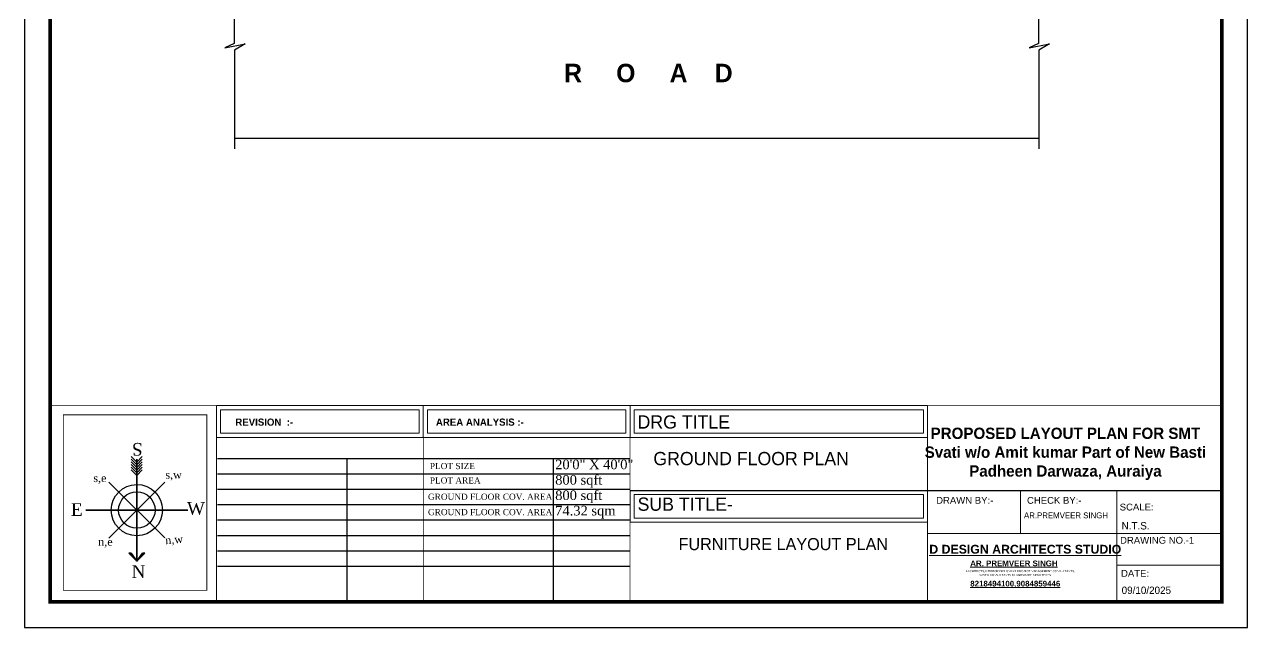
# Model space of a CAD drawing. Header units: millimetres. Extents: x -6808 to 215771, y -89660 to -16303.
# Drawn here: x 98995 to 99664, y -56317 to -55988 of the extents above; entities that cross this region are included whole.
import ezdxf

# ---------------------------------------------------------------- set-up
doc = ezdxf.new("R2010")
doc.units = ezdxf.units.MM
doc.linetypes.add('DASHED', pattern=[0.75, 0.5, -0.25])
doc.layers.get('0').update_dxf_attribs({"color": 8})
doc.layers.add('AR.furniture', color=7, linetype='Continuous', lineweight=35, true_color=0x009e9e)
doc.layers.add('FORMAT', color=7, linetype='Continuous')
for name, color, linetype, lineweight in [('FORMAT LAAYER', 250, 'Continuous', 13), ('Projection', 190, 'DASHED', 25), ('wall', 7, 'Continuous', 35)]:
    doc.layers.add(name, color=color, linetype=linetype, lineweight=lineweight)
doc.styles.add('cdim', font='arial.ttf')
doc.styles.add('HYPERMARTBORA0$0$SANSSERIFBOLD', font='sasb____.pfb', dxfattribs={"height": 0.2})
doc.styles.add('SAJ', font='eurr____.ttf')
doc.styles.get("Standard").update_dxf_attribs({"font": 'times.ttf'})
doc.styles.add('working', font='swissl.ttf')

msp = doc.modelspace()

# ---------------------------------------------------------------- linework, layer by layer
at = {"lineweight": -3}
for p, q in [((99041.546, -56237.832), (99072.136, -56268.348)), ((99072.099, -56237.795), (99041.584, -56268.385))]:
    msp.add_line(p, q, dxfattribs=at)
for points in [[(99110.136, -55958.437), (99110.136, -55997.995), (99104.963, -56000.391), (99115.998, -55998.205), (99110.168, -56001.661), (99110.168, -56055.578)], [(99549.95, -55958.437), (99549.95, -55997.995), (99544.776, -56000.391), (99555.812, -55998.205), (99549.982, -56001.661), (99549.982, -56055.578)]]:
    msp.add_lwpolyline(points)
at = {"lineweight": 30}
msp.add_lwpolyline([(99549.982, -56049.954), (99110.168, -56049.954)], dxfattribs=at)
at = {"ltscale": 0.2}
for major_axis in [(9.889, 9.913), (7.038, 7.055)]:
    msp.add_ellipse((99056.841, -56253.09), major_axis=major_axis, ratio=1, start_param=3.9269908, end_param=10.2101761, dxfattribs=at)
at = {"layer": 'FORMAT', "lineweight": 18}
for p, q in [((99213.489, -56195.974), (99213.489, -56213.331)), ((99326.54, -56213.331), (99326.54, -56195.974))]:
    msp.add_line(p, q, dxfattribs=at)
at = {"layer": 'FORMAT', "linetype": 'ByBlock'}
for p, q in [((99100.89, -56224.86), (99326.54, -56224.86)), ((99100.89, -56233.269), (99326.54, -56233.269)), ((99100.89, -56241.679), (99326.54, -56241.679)), ((99100.89, -56250.088), (99326.54, -56250.088)), ((99100.89, -56258.497), (99326.54, -56258.497)), ((99100.89, -56266.906), (99326.54, -56266.906)), ((99100.89, -56275.315), (99326.54, -56275.315)), ((99100.89, -56283.724), (99326.54, -56283.724))]:
    msp.add_line(p, q, dxfattribs=at)
at = {"layer": 'FORMAT'}
for p, q in [((99171.839, -56303.224), (99171.839, -56224.86)), ((99284.664, -56303.224), (99284.664, -56224.86))]:
    msp.add_line(p, q, dxfattribs=at)
at = {"layer": 'FORMAT', "ltscale": 2}
msp.add_line((99326.54, -56242.347), (99650.114, -56242.347), dxfattribs=at)
at = {"layer": 'FORMAT', "lineweight": 13, "ltscale": 20}
for p, q in [((99540.087, -56242.347), (99540.087, -56265.936)), ((99592.77, -56283.155), (99650.114, -56283.155))]:
    msp.add_line(p, q, dxfattribs=at)
at = {"layer": 'FORMAT', "color": 0}
msp.add_lwpolyline([(98995.396, -55367.61), (98995.396, -56317.3), (99664.191, -56317.3), (99664.191, -55367.61)], close=True, dxfattribs=at)
msp.add_lwpolyline([(98995.396, -55367.61), (98995.396, -56317.3), (99664.191, -56317.3), (99664.191, -55367.61)], close=True, dxfattribs=at)
at = {"layer": 'FORMAT', "color": 0, "const_width": 1.961}
msp.add_lwpolyline([(99009.472, -55381.687), (99009.472, -56303.224), (99650.114, -56303.224), (99650.114, -55381.687)], close=True, dxfattribs=at)
msp.add_lwpolyline([(99009.472, -55381.687), (99009.472, -56303.224), (99650.114, -56303.224), (99650.114, -55381.687)], close=True, dxfattribs=at)
at = {"layer": 'FORMAT', "ltscale": 2, "const_width": 0.489}
for points in [[(99100.439, -56195.974), (99100.439, -56303.224), (99009.472, -56303.224), (99009.472, -56195.974), (99650.114, -56195.974)], [(99213.489, -56303.224), (99213.489, -56195.974)], [(99326.54, -56303.224), (99326.54, -56195.974)]]:
    msp.add_lwpolyline(points, dxfattribs=at)
at = {"layer": 'FORMAT', "lineweight": 18}
for points in [[(99489.235, -56213.331), (99100.439, -56213.331), (99100.439, -56195.974), (99489.235, -56195.974)], [(99489.235, -56195.974), (99489.235, -56213.331)]]:
    msp.add_lwpolyline(points, dxfattribs=at)
for points in [[(99102.68, -56198.215), (99211.247, -56198.215), (99211.247, -56211.09), (99102.68, -56211.09)], [(99215.731, -56198.215), (99324.298, -56198.215), (99324.298, -56211.09), (99215.731, -56211.09)], [(99328.781, -56198.215), (99486.994, -56198.215), (99486.994, -56211.09), (99328.781, -56211.09)], [(99326.54, -56242.347), (99489.235, -56242.347), (99489.235, -56259.704), (99326.54, -56259.704)], [(99328.781, -56244.588), (99486.994, -56244.588), (99486.994, -56257.463), (99328.781, -56257.463)]]:
    msp.add_lwpolyline(points, close=True, dxfattribs=at)
at = {"layer": 'FORMAT', "const_width": 0.489}
msp.add_lwpolyline([(99489.235, -56303.224), (99489.235, -56195.974)], dxfattribs=at)
at = {"layer": 'FORMAT', "ltscale": 2, "const_width": 0.526}
msp.add_lwpolyline([(99016.641, -56200.935), (99095.154, -56200.935), (99095.154, -56296.953), (99016.641, -56296.953)], close=True, dxfattribs=at)
at = {"layer": 'FORMAT', "color": 0, "lineweight": 13}
for points in [[(99592.77, -56303.224), (99592.77, -56242.347)], [(99489.235, -56265.936), (99650.114, -56265.936)]]:
    msp.add_lwpolyline(points, dxfattribs=at)
at = {"layer": 'wall', "ltscale": 60}
for p, q in [((99056.809, -56226.846), (99053.792, -56223.837)), ((99056.811, -56228.299), (99053.794, -56225.29)), ((99056.875, -56280.956), (99056.807, -56225.225)), ((99056.809, -56226.846), (99059.819, -56223.83)), ((99056.811, -56228.299), (99059.821, -56225.283)), ((99056.813, -56229.752), (99053.796, -56226.743)), ((99056.815, -56231.205), (99053.798, -56228.196)), ((99056.816, -56232.658), (99053.799, -56229.649)), ((99056.818, -56234.111), (99053.801, -56231.102)), ((99056.813, -56229.752), (99059.822, -56226.736)), ((99056.815, -56231.205), (99059.824, -56228.189)), ((99056.816, -56232.658), (99059.826, -56229.642)), ((99056.818, -56234.111), (99059.828, -56231.095)), ((99028.976, -56253.124), (99084.707, -56253.056)), ((99052.548, -56276.639), (99053.711, -56276.638)), ((99056.875, -56280.956), (99052.548, -56276.639)), ((99053.711, -56276.638), (99056.875, -56280.956)), ((99056.875, -56280.956), (99061.192, -56276.629)), ((99060.029, -56276.63), (99056.875, -56280.956)), ((99061.192, -56276.629), (99060.029, -56276.63))]:
    msp.add_line(p, q, dxfattribs=at)

# ---------------------------------------------------------------- texts
for s, height, rotation, p in [('S', 6.928, 180.070059, (99060.005, -56216.403)), ('s,e', 4.377, 0.070059, (99033.052, -56237.768)), ('s,w', 4.377, 0.070059, (99072.431, -56235.922)), ('E', 6.928, 0.070059, (99020.806, -56256.249)), ('W', 6.928, 0.070059, (99084.239, -56255.609)), ('n,e', 4.377, 0.070059, (99035.724, -56272.592)), ('n,w', 4.377, 5.294842, (99072.57, -56271.796))]:
    msp.add_text(s, height=height, rotation=rotation).set_placement(p)
at = {"layer": 'AR.furniture', "ltscale": 2, "insert": (99350.592, -56268.369), "char_height": 6.61933, "width": 222.73432, "attachment_point": 1, "style": 'SAJ'}
msp.add_mtext('\\A1;{\\fCentury Gothic|b0|i0|c0|p34; FURNITURE LAYOUT PLAN}', dxfattribs=at)
at = {"layer": 'FORMAT', "lineweight": 13, "style": 'working'}
for s, height, p in [('DRAWN BY:-', 3.7279, (99493.916, -56249.633)), (' CHECK BY:-', 3.72788, (99542.146, -56249.633)), ('SCALE:', 3.7279, (99594.288, -56253.299)), ('DRAWING NO.-1', 3.72788, (99594.485, -56271.455)), ('DATE:', 3.7279, (99595.01, -56289.565))]:
    msp.add_text(s, height=height, dxfattribs=at).set_placement(p)
at = {"layer": 'FORMAT', "style": 'cdim'}
for s, insert, char_height, width, attachment_point in [('\\A1;{\\fCentury Gothic|b1|i0|c0|p34;REVISION  :-}', (99110.694, -56203.033), 3.94177, 87.03582, 1), ('\\A1;{\\fCentury Gothic|b1|i0|c0|p34;AREA ANALYSIS :-}', (99220.393, -56203.033), 3.94177, 87.03582, 1), ('\\A1;{\\fDilleniaUPC|b1|i0|c0|p18;PROPOSED LAYOUT PLAN FOR SMT Svati w/o Amit kumar Part of New Basti Padheen Darwaza, Auraiya}', (99564.614, -56222.346), 6.183175, 155.33424, 5)]:
    msp.add_mtext(s, dxfattribs=dict(at, insert=insert, char_height=char_height, width=width, attachment_point=attachment_point))
at = {"layer": 'FORMAT', "ltscale": 2, "attachment_point": 1, "style": 'SAJ'}
for s, insert, char_height, width in [('\\A1;{\\fCentury Gothic|b0|i0|c0|p34;DRG TITLE}', (99330.666, -56201.299), 7.23079, 167.65587), ('\\A1;{\\fCentury Gothic|b0|i0|c0|p34;GROUND FLOOR PLAN}', (99339.286, -56221.305), 7.23079, 167.65587), ('\\A1;{\\fCentury Gothic|b0|i0|c0|p34;SUB TITLE-}', (99330.664, -56246.24), 7.23079, 167.65587), ('\\A1;{\\fShonar Bangla|b0|i0|c0|p34;AR.PREMVEER SINGH}', (99541.951, -56254.365), 3.20343, 163.3385), ('\\A1;{\\fShonar Bangla|b0|i0|c0|p34;N.T.S.}', (99595.349, -56259.65), 4.03504, 104.78492), ('\\A1;{\\fShonar Bangla|b0|i0|c0|p34;09/10/2025}', (99595.349, -56294.906), 4.03504, 104.78492)]:
    msp.add_mtext(s, dxfattribs=dict(at, insert=insert, char_height=char_height, width=width))
at = {"layer": 'FORMAT', "lineweight": 13, "attachment_point": 1, "style": 'working'}
for s, insert, char_height, width in [('\\A1;{\\fBook Antiqua|b0|i0|c0|p18;20\'0" X 40\'0"}', (99285.616, -56225.52), 5.24151, 135.67124), ('\\A1;{\\fBook Antiqua|b0|i0|c0|p18;PLOT SIZE}', (99217.066, -56227.34), 3.36253, 87.03582), ('\\A1;{\\fBook Antiqua|b0|i0|c0|p18;PLOT AREA}', (99217.066, -56235.205), 3.36253, 87.03582), ('\\A1;{\\fBook Antiqua|b0|i0|c0|p18;800 sqft}', (99285.616, -56233.93), 5.24151, 135.67124), ('\\A1;{\\fBook Antiqua|b0|i0|c0|p18;GROUND FLOOR COV. AREA}', (99216.05, -56244.113), 3.36253, 87.03582), ('\\A1;{\\fBook Antiqua|b0|i0|c0|p18;800 sqft}', (99285.616, -56242.339), 5.24151, 135.67124), ('\\A1;{\\fBook Antiqua|b0|i0|c0|p18;74.32 sqm}', (99285.616, -56250.748), 5.24151, 135.67124), ('\\A1;{\\fBook Antiqua|b0|i0|c0|p18;GROUND FLOOR COV. AREA}', (99216.05, -56252.522), 3.36253, 87.03582)]:
    msp.add_mtext(s, dxfattribs=dict(at, insert=insert, char_height=char_height, width=width))
at = {"layer": 'FORMAT LAAYER', "color": 0, "lineweight": 13}
for s, height, style, p in [('%%UD DESIGN ARCHITECTS STUDIO', 4.81267, 'HYPERMARTBORA0$0$SANSSERIFBOLD', (99490.179, -56276.89)), ('%%UAR. PREMVEER SINGH', 3.0908, 'HYPERMARTBORA0$0$SANSSERIFBOLD', (99512.569, -56283.756)), ('ARCHITECTS,INTERIOR DESIGNERS,PROJECT MANAGEMENT CONSULTANTS,', 1.12425, 'working', (99510.082, -56287.021)), ('%%U8218494100,9084859446', 3.0908, 'HYPERMARTBORA0$0$SANSSERIFBOLD', (99512.569, -56294.852)), ('VASTU CONSULTANTS & LANDSCAPE ARCHITECTS', 1.12425, 'working', (99517.521, -56289.167))]:
    msp.add_text(s, height=height, dxfattribs=dict(at, style=style)).set_placement(p)
at = {"layer": 'FORMAT LAAYER', "linetype": 'ByBlock', "insert": (99321.6, -56009.073), "char_height": 10.08, "width": 351.4658, "attachment_point": 2, "style": 'SAJ'}
msp.add_mtext('\\A1;{\\fCentury Gothic|b1|i0|c0|p34;        R     O     A    D }', dxfattribs=at)
at = {"layer": 'Projection', "color": 1}
msp.add_text('N', height=6.928, rotation=0.070059, dxfattribs=at).set_placement((99054.001, -56290.175))

doc.saveas('drawing.dxf')
